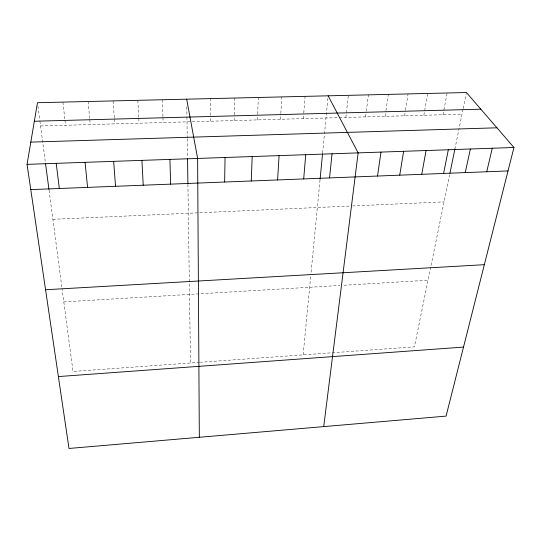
<?xml version="1.0" encoding="UTF-8"?>
<svg xmlns="http://www.w3.org/2000/svg" width="541" height="541" viewBox="0 0 541 541"><rect width="100%" height="100%" fill="white"/><g stroke="black" fill="none" stroke-linecap="round" stroke-linejoin="round"><path stroke-width="0.41" stroke-dasharray="2.71 2.03" d="M210.679 121.211L210.699 116.187M210.699 115.348L210.78 98.604M234.138 120.555L234.26 115.551M234.273 114.719L234.666 98.036M257.401 119.906L257.611 114.922M257.644 114.09L258.341 97.475M280.468 119.263L280.765 114.3M280.82 113.468L281.814 96.913M303.332 118.628L303.724 113.678M303.785 112.853L305.083 96.366M303.122 354.869L310.947 273.881M311.109 272.204L320.029 179.903M322.639 152.893L328.15 95.818M345.875 117.444L348.357 95.338M365.588 116.89L366.216 111.994M366.318 111.182L368.414 94.864M385.158 116.349L385.861 111.466M385.976 110.655L388.316 94.391M404.587 115.808L405.358 110.946M405.486 110.134L408.07 93.924M423.867 115.267L427.674 93.458M443.011 114.733L447.13 92.998M430.737 267.058L414.406 346.855L200.461 362.267M431.069 265.408L449.618 174.79M454.859 149.16L462.995 109.39M463.164 108.585L466.281 93.343M199.629 362.328L73.015 371.451L62.087 288.793M63.818 301.892L339.944 285.472M344.022 285.229L428.039 280.231M52.896 219.308L351.684 205.979M352.522 205.945L444.073 201.861M40.555 125.952L338.423 117.647M339.254 117.627L462.014 114.205M37.917 106.029L39.784 120.143M39.892 120.974L45.505 163.382M49.062 190.276L61.978 287.974M62.912 102.107L64.859 119.466M64.947 120.298L65.508 125.255M88.109 101.512L89.705 118.804M89.779 119.629L90.239 124.565M113.083 100.917L114.334 118.141M114.394 118.959L114.746 123.882M137.833 100.328L138.746 117.485M138.787 118.303L139.044 123.206M162.368 99.747L162.936 116.626M162.963 117.471L163.132 122.536M186.787 106.739L186.922 115.984M186.936 116.829L187.24 137.908M187.254 138.753L187.524 157.654M187.91 184.271L190.493 362.984"/><path stroke-width="0.81" d="M224.643 182.019L225.049 157.492M251.254 180.978L252.201 156.552M277.601 179.95L279.088 155.625M303.697 178.929L305.706 154.699M320.11 179.071L322.558 153.732M329.537 177.915L332.059 153.786M323.721 426.606L358.149 152.887L328.15 95.818M377.523 176.035L380.986 152.095M399.731 175.169L403.62 151.311M27.05 164.349L37.478 102.709L466.443 92.538L513.95 147.49L446.075 416.11L68.998 448.462L27.05 164.349L513.95 147.49M421.757 174.303L426.065 150.533M443.593 173.451L448.32 149.762M449.95 173.167L454.859 149.16M465.253 172.599L470.379 148.998M486.724 171.761L492.256 148.241M58.387 376.57L463.515 347.085M45.566 289.746L484.337 264.684M30.783 189.614L508.026 170.929M30.81 142.114L496.936 127.804M34.347 121.245L480.841 109.187M186.679 99.172L197.621 158.445L199.331 437.277M45.505 163.382L48.954 189.451M56.217 163.341L59.321 188.491M85.079 162.341L87.568 187.389M113.651 161.353L115.537 186.293M141.925 160.373L143.223 185.211M169.915 159.406L170.631 184.136M187.538 158.472L187.896 183.426"/></g></svg>
